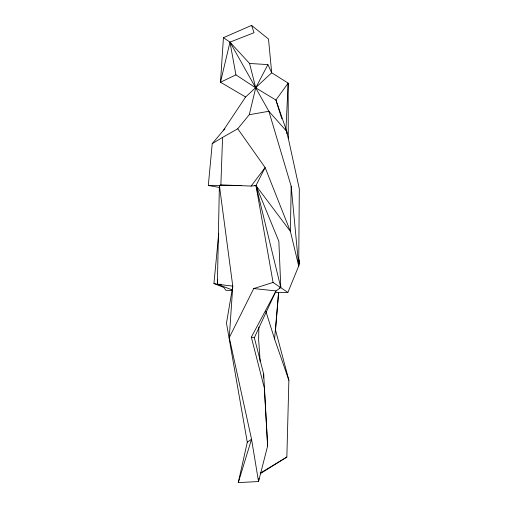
<?xml version="1.0" encoding="UTF-8"?>
<svg xmlns="http://www.w3.org/2000/svg" width="508" height="508" viewBox="0 0 508 508"><rect width="100%" height="100%" fill="white"/><g stroke="black" fill="none" stroke-linecap="round" stroke-linejoin="round"><path stroke-width="0.76" d="M258.851 327.057L258.642 339.617L260.172 361.696M223.431 37.687L251.581 25.4L268.51 39.046L271.697 72.784L245.612 96.99L220.491 82.233L223.431 37.687L229.978 42.132L268.872 111.277L291.186 186.29L290.417 231.445L298.71 266.008L287.858 292.443L275.393 292.424M251.581 25.4L254.044 32.703L229.978 42.132L249.568 63.468L267.9 64.599L255.721 87.865L249.276 114.719L237.744 128.772L265.132 167.545L255.975 185.547L251.13 186.08L220.878 184.861L219.393 185.477L217.392 284.277L232.397 289.973M260.21 473.704L286.855 457.048L288.874 380.251L275.546 330.162L278.606 292.481L274.587 339.026L288.874 380.251M263.576 378.022L263.69 374.072L254.33 337.706L276.047 290.919L280.803 287.541L278.854 241.325L255.975 185.547L254.419 185.547M220.878 184.861L222.567 137.408L237.744 128.772M285.928 129.991L288.15 83.109L271.697 72.784L267.9 64.599M217.678 279.54L217.392 284.277L232.772 286.118L229.279 337.598L251.543 439.21L258.54 481.54L238.265 482.6L247.288 442.258L226.473 323.158L232.772 286.118L219.393 185.477M219.92 187.554L208.312 185.458L212.236 143.637L223.241 130.575L245.612 96.99M232.035 290.398L225.869 290.322L223.857 287.503L213.925 283.508L218.726 233.788M258.889 478.485L258.54 481.54L267.633 445.973L263.69 374.072M238.265 482.6L251.543 439.21L247.288 442.258M229.279 337.598L253.721 288.563L273.069 282.435L287.858 292.443M267.633 445.973L264.357 388.042L251.327 337.191L276.047 290.919L253.721 288.563M251.13 186.08L265.132 167.545L290.417 231.445L255.975 185.547L273.069 282.435M223.241 130.575L224.917 128.994M260.585 472.954L286.855 457.048M212.236 143.637L222.567 137.408M235.928 74.854L220.491 82.233L229.978 42.132L235.928 74.854L255.721 87.865L275.914 100.038L286.791 131.451L299.307 188.805L298.71 266.008L299.688 263.512L298.469 258.102L299.688 263.512L299.053 262.077M279.311 287.947L280.803 287.541L255.975 185.547M249.276 114.719L268.872 111.277L286.791 131.451L286.798 133.82M208.312 185.458L241.186 185.515M221.215 284.328L217.392 284.277L213.925 283.508M251.327 337.191L254.33 337.706M281.832 118.796L275.914 100.038L288.15 83.109L288.284 138.551M265.836 311.233L274.587 339.026M249.568 63.468L255.721 87.865M298.406 264.465L298.71 266.008L291.186 186.29"/></g></svg>
